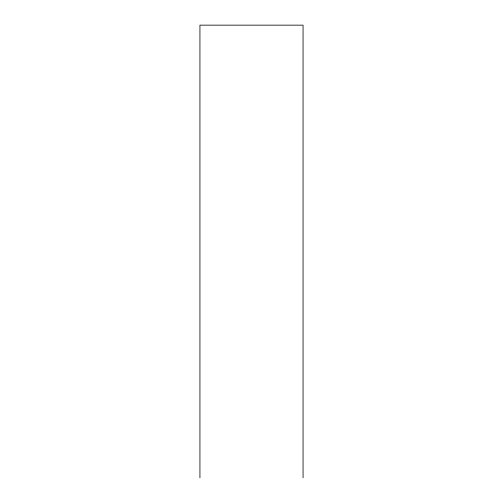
<?xml version="1.0" encoding="UTF-8"?>
<svg xmlns="http://www.w3.org/2000/svg" width="503" height="503" viewBox="0 0 503 503"><rect width="100%" height="100%" fill="white"/><g stroke="black" fill="none" stroke-linecap="round" stroke-linejoin="round"><path stroke-width="0.75" d="M303.064 477.85L303.064 25.15L199.936 25.15L199.936 477.85"/></g></svg>
